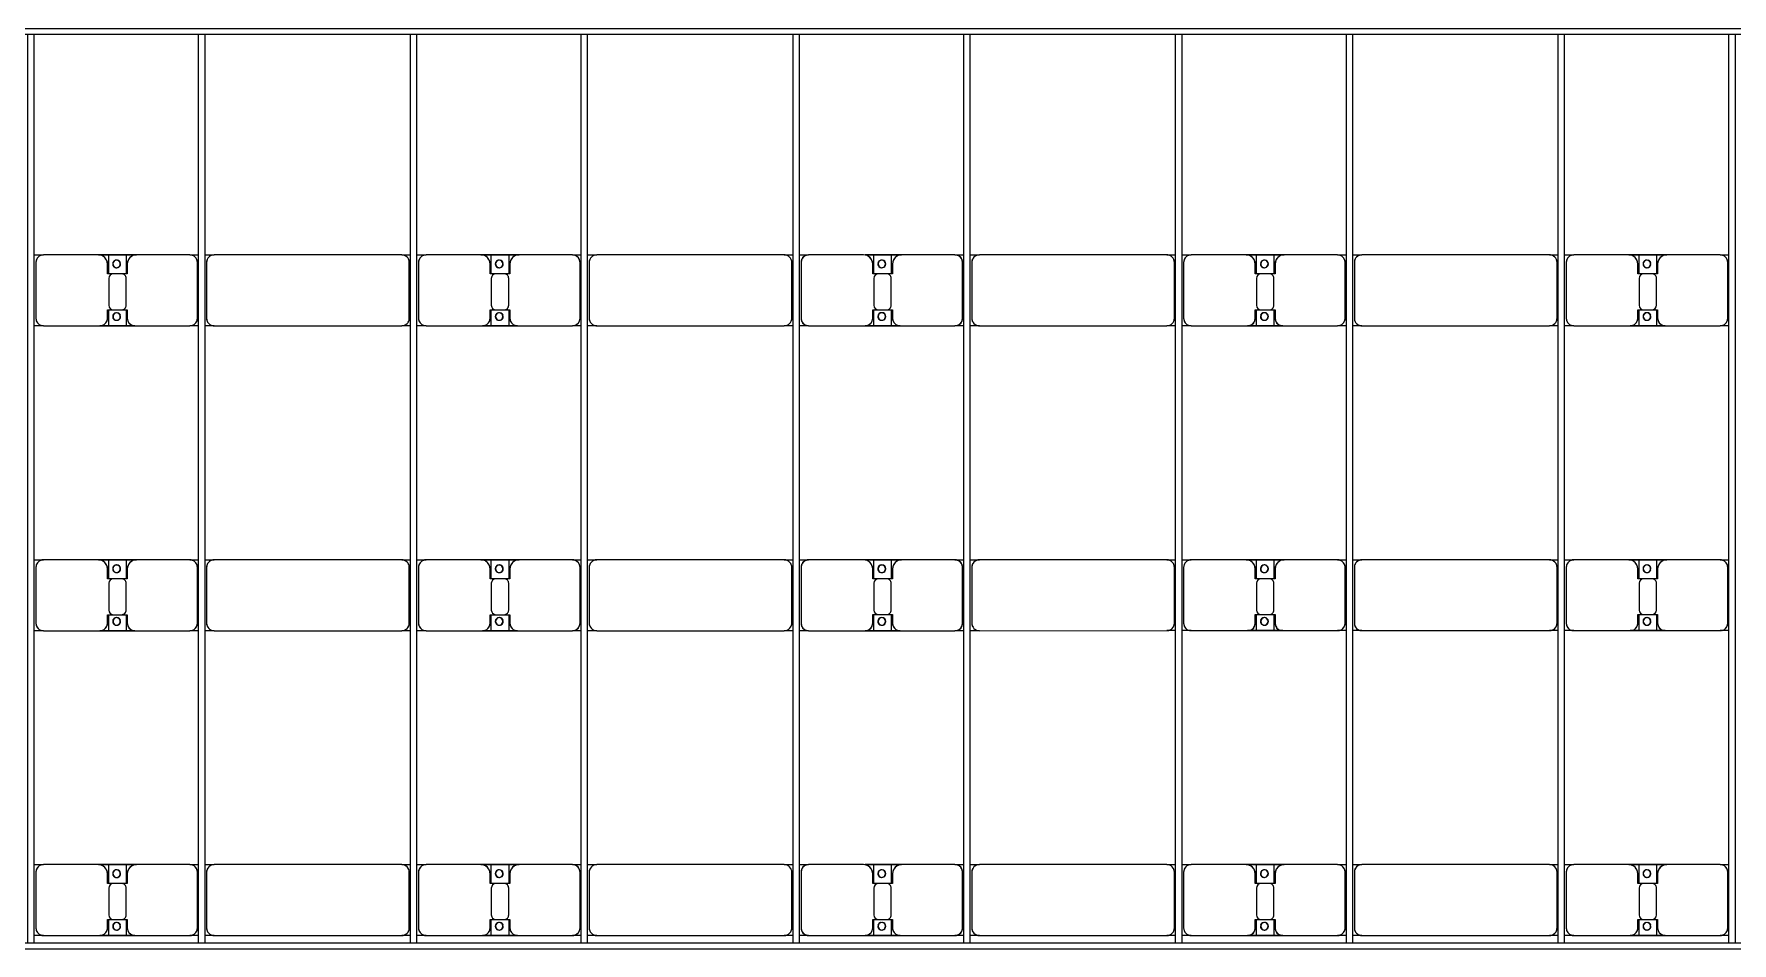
# Model space of a CAD drawing. Header units: millimetres. Extents: x -248177 to 167033, y 156986 to 268923.
# Drawn here: x -195064 to -183923, y 240459 to 246423 of the extents above; entities that cross this region are included whole.
import ezdxf

# ---------------------------------------------------------------- set-up
doc = ezdxf.new("R2010")
doc.units = ezdxf.units.MM
for name, color, linetype, lineweight in [('A-DETL-MBND', 5, 'Continuous', 9), ('A-GENM', 13, 'Continuous', 9), ('S-BEAM', 12, 'Continuous', 9)]:
    doc.layers.add(name, color=color, linetype=linetype, lineweight=lineweight)

# ---------------------------------------------------------------- blocks, each defined once
blk = doc.blocks.new('Dai phao do pin - DẢI PHAO ĐỠ PIN-V8-BỐ TRÍ KHUNG KẾT CẤU BÈ PIN 02')
at = {"layer": 'A-DETL-MBND', "color": 8}
for p, q in [((30828, 242), (30890, 242)), ((30828, 242), (30890, 242)), ((31250, 242), (30890, 242)), ((31250, 242), (31432, 242)), ((31432, 242), (31250, 242)), ((31318, 242), (31500, 242)), ((31318, 116), (31318, 242)), ((31500, 242), (31318, 242)), ((31432, 242), (31432, 116)), ((31850, 242), (31500, 242)), ((31850, 242), (31908, 242)), ((31850, 242), (31908, 242)), ((31948, 242), (32010, 242)), ((31948, 242), (32010, 242)), ((33240, 242), (32010, 242)), ((33240, 242), (33298, 242)), ((33240, 242), (33298, 242)), ((33338, 242), (33400, 242)), ((33338, 242), (33400, 242)), ((33760, 242), (33400, 242)), ((33760, 242), (33942, 242)), ((33942, 242), (33760, 242)), ((33828, 242), (34010, 242)), ((33828, 116), (33828, 242)), ((34010, 242), (33828, 242)), ((33942, 242), (33942, 116)), ((34360, 242), (34010, 242)), ((34360, 242), (34418, 242)), ((34360, 242), (34418, 242)), ((34458, 242), (34520, 242)), ((34458, 242), (34520, 242)), ((35750, 242), (34520, 242)), ((35750, 242), (35808, 242)), ((35750, 242), (35808, 242)), ((35848, 242), (35910, 242)), ((35848, 242), (35910, 242)), ((36270, 242), (35910, 242)), ((36280, 242), (36452, 242)), ((36452, 242), (36280, 242)), ((36338, 242), (36520, 242)), ((36338, 116), (36338, 242)), ((36520, 242), (36338, 242)), ((36452, 242), (36452, 116)), ((36870, 242), (36520, 242)), ((36870, 242), (36928, 242)), ((36870, 242), (36928, 242)), ((36968, 242), (37030, 242)), ((36968, 242), (37030, 242)), ((38260, 242), (37030, 242)), ((38260, 242), (38318, 242)), ((38260, 242), (38318, 242)), ((38358, 242), (38420, 242)), ((38358, 242), (38420, 242)), ((38780, 242), (38420, 242)), ((38780, 242), (38962, 242)), ((38962, 242), (38780, 242)), ((38848, 242), (39030, 242)), ((38848, 116), (38848, 242)), ((39030, 242), (38848, 242)), ((38962, 242), (38962, 116)), ((39380, 242), (39030, 242)), ((39380, 242), (39438, 242)), ((39380, 242), (39438, 242)), ((39478, 242), (39540, 242)), ((39478, 242), (39540, 242)), ((40770, 242), (39540, 242)), ((40770, 242), (40828, 242)), ((40770, 242), (40828, 242)), ((40868, 242), (40930, 242)), ((40868, 242), (40930, 242)), ((41290, 242), (40930, 242)), ((41290, 242), (41472, 242)), ((41472, 242), (41290, 242)), ((41358, 242), (41540, 242)), ((41358, 116), (41358, 242)), ((41540, 242), (41358, 242)), ((41472, 242), (41472, 116)), ((41890, 242), (41540, 242)), ((41890, 242), (41948, 242)), ((41890, 242), (41948, 242)), ((30840, 192), (30840, -173)), ((31310, 118), (31310, 182)), ((31402, 118), (31310, 118)), ((31440, 118), (31348, 118)), ((31440, 182), (31440, 118)), ((31900, -173), (31900, 192)), ((31960, 192), (31960, -173)), ((33290, -173), (33290, 192)), ((33350, 192), (33350, -173)), ((33820, 118), (33820, 182)), ((33912, 118), (33820, 118)), ((33950, 118), (33858, 118)), ((33950, 182), (33950, 118)), ((34410, -173), (34410, 192)), ((34470, 192), (34470, -173)), ((35800, -173), (35800, 192)), ((35860, 192), (35860, -173)), ((36330, 118), (36330, 182)), ((36422, 118), (36330, 118)), ((36460, 118), (36368, 118)), ((36460, 182), (36460, 118)), ((36920, -173), (36920, 192)), ((36980, 192), (36980, -173)), ((38310, -173), (38310, 192)), ((38370, 192), (38370, -173)), ((38840, 118), (38840, 182)), ((38932, 118), (38840, 118)), ((38970, 118), (38878, 118)), ((38970, 182), (38970, 118)), ((39430, -173), (39430, 192)), ((39490, 192), (39490, -173)), ((40820, -173), (40820, 192)), ((40880, 192), (40880, -173)), ((41350, 118), (41350, 182)), ((41442, 118), (41350, 118)), ((41480, 118), (41388, 118)), ((41480, 182), (41480, 118)), ((41940, -173), (41940, 192)), ((31318, 88), (31318, -88)), ((31432, -88), (31432, 88)), ((33828, 88), (33828, -88)), ((33942, -88), (33942, 88)), ((36338, 88), (36338, -88)), ((36452, -88), (36452, 88)), ((38848, 88), (38848, -88)), ((38962, -88), (38962, 88)), ((41358, 88), (41358, -88)), ((41472, -88), (41472, 88)), ((31310, -173), (31310, -118)), ((31310, -118), (31402, -118)), ((31318, -223), (31318, -116)), ((31348, -118), (31440, -118)), ((31432, -116), (31432, -223)), ((31440, -118), (31440, -173)), ((33820, -173), (33820, -118)), ((33820, -118), (33912, -118)), ((33828, -223), (33828, -116)), ((33858, -118), (33950, -118)), ((33942, -116), (33942, -223)), ((33950, -118), (33950, -173)), ((36330, -173), (36330, -118)), ((36330, -118), (36422, -118)), ((36338, -223), (36338, -116)), ((36368, -118), (36460, -118)), ((36452, -116), (36452, -223)), ((36460, -118), (36460, -173)), ((38840, -173), (38840, -118)), ((38840, -118), (38932, -118)), ((38848, -223), (38848, -116)), ((38878, -118), (38970, -118)), ((38962, -116), (38962, -223)), ((38970, -118), (38970, -173)), ((41350, -173), (41350, -118)), ((41350, -118), (41442, -118)), ((41358, -223), (41358, -116)), ((41388, -118), (41480, -118)), ((41472, -116), (41472, -223)), ((41480, -118), (41480, -173)), ((30890, -223), (30828, -223)), ((30890, -223), (30828, -223)), ((30890, -223), (31260, -223)), ((31432, -223), (31260, -223)), ((31260, -223), (31432, -223)), ((31490, -223), (31318, -223)), ((31318, -223), (31490, -223)), ((31490, -223), (31850, -223)), ((31908, -223), (31850, -223)), ((31908, -223), (31850, -223)), ((32010, -223), (31948, -223)), ((32010, -223), (31948, -223)), ((32010, -223), (33240, -223)), ((33298, -223), (33240, -223)), ((33298, -223), (33240, -223)), ((33400, -223), (33338, -223)), ((33400, -223), (33338, -223)), ((33400, -223), (33770, -223)), ((33942, -223), (33770, -223)), ((33770, -223), (33942, -223)), ((34000, -223), (33828, -223)), ((33828, -223), (34000, -223)), ((34000, -223), (34360, -223)), ((34418, -223), (34360, -223)), ((34418, -223), (34360, -223)), ((34520, -223), (34458, -223)), ((34520, -223), (34458, -223)), ((34520, -223), (35750, -223)), ((35808, -223), (35750, -223)), ((35808, -223), (35750, -223)), ((35910, -223), (35848, -223)), ((35910, -223), (35848, -223)), ((35910, -223), (36280, -223)), ((36452, -223), (36280, -223)), ((36280, -223), (36452, -223)), ((36510, -223), (36338, -223)), ((36338, -223), (36510, -223)), ((36510, -223), (36870, -223)), ((36928, -223), (36870, -223)), ((36928, -223), (36870, -223)), ((37030, -223), (36968, -223)), ((37030, -223), (36968, -223)), ((37030, -223), (38260, -223)), ((38318, -223), (38260, -223)), ((38318, -223), (38260, -223)), ((38420, -223), (38358, -223)), ((38420, -223), (38358, -223)), ((38420, -223), (38790, -223)), ((38962, -223), (38790, -223)), ((38790, -223), (38962, -223)), ((39020, -223), (38848, -223)), ((38848, -223), (39020, -223)), ((39020, -223), (39380, -223)), ((39438, -223), (39380, -223)), ((39438, -223), (39380, -223)), ((39540, -223), (39478, -223)), ((39540, -223), (39478, -223)), ((39540, -223), (40770, -223)), ((40828, -223), (40770, -223)), ((40828, -223), (40770, -223)), ((40930, -223), (40868, -223)), ((40930, -223), (40868, -223)), ((40930, -223), (41300, -223)), ((41472, -223), (41300, -223)), ((41300, -223), (41472, -223)), ((41530, -223), (41358, -223)), ((41358, -223), (41530, -223)), ((41530, -223), (41890, -223)), ((41948, -223), (41890, -223)), ((41948, -223), (41890, -223))]:
    blk.add_line(p, q, dxfattribs=at)
for centre, radius, start, end in [((30890, 192), 50, 90, 180), ((30890, 192), 50, 105, 180), ((31250, 182), 60, 0, 90), ((31250, 182), 60, 0, 60), ((31500, 182), 60, 90, 180), ((31500, 182), 60, 120, 180), ((31850, 192), 50, 360, 90), ((31850, 192), 50, 360, 75), ((32010, 192), 50, 90, 180), ((32010, 192), 50, 105, 135), ((33240, 192), 50, 0, 90), ((33240, 192), 50, 60, 90), ((33400, 192), 50, 90, 180), ((33400, 192), 50, 105, 180), ((33760, 182), 60, 360, 90), ((33760, 182), 60, 360, 60), ((34010, 182), 60, 90, 180), ((34010, 182), 60, 120, 180), ((34360, 192), 50, 360, 90), ((34360, 192), 50, 360, 75), ((34520, 192), 50, 90, 180), ((34520, 192), 50, 105, 135), ((35750, 192), 50, 360, 90), ((35750, 192), 50, 60, 90), ((35910, 192), 50, 90, 180), ((35910, 192), 50, 105, 180), ((36270, 182), 60, 360, 90), ((36270, 182), 60, 360, 60), ((36520, 182), 60, 90, 180), ((36520, 182), 60, 120, 180), ((36870, 192), 50, 360, 90), ((36870, 192), 50, 360, 75), ((37030, 192), 50, 90, 180), ((37030, 192), 50, 105, 135), ((38260, 192), 50, 0, 90), ((38260, 192), 50, 60, 90), ((38420, 192), 50, 90, 180), ((38420, 192), 50, 105, 180), ((38780, 182), 60, 360, 90), ((38780, 182), 60, 360, 60), ((39030, 182), 60, 90, 180), ((39030, 182), 60, 120, 180), ((39380, 192), 50, 360, 90), ((39380, 192), 50, 360, 75), ((39540, 192), 50, 90, 180), ((39540, 192), 50, 105, 135), ((40770, 192), 50, 360, 90), ((40770, 192), 50, 60, 90), ((40930, 192), 50, 90, 180), ((40930, 192), 50, 105, 180), ((41290, 182), 60, 0, 90), ((41290, 182), 60, 0, 60), ((41540, 182), 60, 90, 180), ((41540, 182), 60, 120, 180), ((41890, 192), 50, 360, 90), ((41890, 192), 50, 360, 75), ((31348, 88), 30, 90, 180), ((31369, 183), 25, 360, 180), ((31369, 183), 25, 360, 165), ((31369, 183), 25, 180, 360), ((31371, 183), 25, 360, 180), ((31371, 183), 25, 90, 180), ((31371, 183), 25, 180, 0), ((31371, 183), 25, 180, 300), ((31369, 183), 25, 210, 255), ((31369, 183), 25, 258.5556, 360), ((31371, 183), 25, 15, 75), ((31371, 183), 25, 330, 345), ((31402, 88), 30, 0, 90), ((32010, 192), 50, 150, 180), ((33240, 192), 50, 15, 30), ((33858, 88), 30, 90, 180), ((33879, 183), 25, 360, 180), ((33879, 183), 25, 360, 165), ((33879, 183), 25, 180, 0), ((33881, 183), 25, 0, 180), ((33881, 183), 25, 90, 180), ((33881, 183), 25, 180, 0), ((33881, 183), 25, 180, 300), ((33879, 183), 25, 210, 0), ((33881, 183), 25, 15, 75), ((33881, 183), 25, 330, 345), ((33912, 88), 30, 0, 90), ((34520, 192), 50, 150, 180), ((35750, 192), 50, 15, 30), ((36368, 88), 30, 90, 180), ((36389, 183), 25, 0, 180), ((36389, 183), 25, 0, 165), ((36389, 183), 25, 180, 0), ((36391, 183), 25, 0, 180), ((36391, 183), 25, 90, 180), ((36391, 183), 25, 180, 0), ((36391, 183), 25, 180, 300), ((36389, 183), 25, 210, 0), ((36391, 183), 25, 15, 75), ((36391, 183), 25, 330, 345), ((36422, 88), 30, 0, 90), ((37030, 192), 50, 150, 180), ((38260, 192), 50, 15, 30), ((38878, 88), 30, 90, 180), ((38899, 183), 25, 0, 180), ((38899, 183), 25, 0, 165), ((38899, 183), 25, 180, 0), ((38901, 183), 25, 360, 180), ((38901, 183), 25, 90, 180), ((38901, 183), 25, 180, 0), ((38901, 183), 25, 180, 300), ((38899, 183), 25, 210, 0), ((38901, 183), 25, 15, 75), ((38901, 183), 25, 330, 345), ((38932, 88), 30, 0, 90), ((39540, 192), 50, 150, 180), ((40770, 192), 50, 15, 30), ((41388, 88), 30, 90, 180), ((41409, 183), 25, 0, 180), ((41409, 183), 25, 0, 165), ((41409, 183), 25, 180, 0), ((41411, 183), 25, 0, 180), ((41411, 183), 25, 90, 180), ((41411, 183), 25, 180, 360), ((41411, 183), 25, 180, 300), ((41409, 183), 25, 210, 0), ((41411, 183), 25, 15, 75), ((41411, 183), 25, 330, 345), ((41442, 88), 30, 360, 90), ((31348, -88), 30, 180, 270), ((31402, -88), 30, 270, 0), ((33858, -88), 30, 180, 270), ((33912, -88), 30, 270, 0), ((36368, -88), 30, 180, 270), ((36422, -88), 30, 270, 0), ((38878, -88), 30, 180, 270), ((38932, -88), 30, 270, 0), ((41388, -88), 30, 180, 270), ((41442, -88), 30, 270, 360), ((30890, -173), 50, 180, 270), ((30890, -173), 50, 180, 255), ((31260, -173), 50, 270, 360), ((31260, -173), 50, 285, 360), ((31369, -162), 25, 360, 180), ((31369, -162), 25, 105, 165), ((31369, -162), 25, 180, 360), ((31369, -162), 25, 195, 360), ((31371, -162), 25, 0, 180), ((31371, -162), 25, 105, 180), ((31371, -162), 25, 180, 0), ((31371, -162), 25, 180, 270), ((31369, -162), 25, 360, 75), ((31371, -162), 25, 15, 75), ((31371, -162), 25, 285, 345), ((31490, -173), 50, 180, 270), ((31490, -173), 50, 180, 255), ((31850, -173), 50, 270, 360), ((31850, -173), 50, 285, 360), ((32010, -173), 50, 180, 270), ((32010, -173), 50, 180, 210), ((32010, -173), 50, 240, 270), ((33240, -173), 50, 270, 360), ((33240, -173), 50, 285, 300), ((33240, -173), 50, 330, 0), ((33400, -173), 50, 180, 270), ((33400, -173), 50, 180, 255), ((33770, -173), 50, 270, 360), ((33770, -173), 50, 285, 360), ((33879, -162), 25, 360, 180), ((33879, -162), 25, 105, 165), ((33879, -162), 25, 180, 0), ((33879, -162), 25, 195, 360), ((33881, -162), 25, 0, 180), ((33881, -162), 25, 105, 180), ((33881, -162), 25, 180, 0), ((33881, -162), 25, 180, 270), ((33879, -162), 25, 360, 75), ((33881, -162), 25, 15, 75), ((33881, -162), 25, 285, 345), ((34000, -173), 50, 180, 270), ((34000, -173), 50, 180, 255), ((34360, -173), 50, 270, 0), ((34360, -173), 50, 285, 360), ((34520, -173), 50, 180, 270), ((34520, -173), 50, 180, 210), ((34520, -173), 50, 240, 270), ((35750, -173), 50, 270, 360), ((35750, -173), 50, 285, 300), ((35750, -173), 50, 330, 360), ((35910, -173), 50, 180, 270), ((35910, -173), 50, 180, 255), ((36280, -173), 50, 270, 360), ((36280, -173), 50, 285, 360), ((36389, -162), 25, 360, 180), ((36389, -162), 25, 105, 165), ((36389, -162), 25, 180, 0), ((36389, -162), 25, 195, 0), ((36391, -162), 25, 0, 180), ((36391, -162), 25, 105, 180), ((36391, -162), 25, 180, 0), ((36391, -162), 25, 180, 270), ((36389, -162), 25, 360, 75), ((36391, -162), 25, 15, 75), ((36391, -162), 25, 285, 345), ((36510, -173), 50, 180, 270), ((36510, -173), 50, 180, 255), ((36870, -173), 50, 270, 0), ((36870, -173), 50, 285, 0), ((37030, -173), 50, 180, 270), ((37030, -173), 50, 180, 210), ((37030, -173), 50, 240, 270), ((38260, -173), 50, 270, 0), ((38260, -173), 50, 285, 300), ((38260, -173), 50, 330, 0), ((38420, -173), 50, 180, 270), ((38420, -173), 50, 180, 255), ((38790, -173), 50, 270, 0), ((38790, -173), 50, 285, 0), ((38899, -162), 25, 360, 180), ((38899, -162), 25, 105, 165), ((38899, -162), 25, 180, 0), ((38899, -162), 25, 195, 0), ((38901, -162), 25, 360, 180), ((38901, -162), 25, 105, 180), ((38901, -162), 25, 180, 360), ((38901, -162), 25, 180, 270), ((38899, -162), 25, 360, 75), ((38901, -162), 25, 15, 75), ((38901, -162), 25, 285, 345), ((39020, -173), 50, 180, 270), ((39020, -173), 50, 180, 255), ((39380, -173), 50, 270, 0), ((39380, -173), 50, 285, 0), ((39540, -173), 50, 180, 270), ((39540, -173), 50, 180, 210), ((39540, -173), 50, 240, 270), ((40770, -173), 50, 270, 0), ((40770, -173), 50, 285, 300), ((40770, -173), 50, 330, 0), ((40930, -173), 50, 180, 270), ((40930, -173), 50, 180, 255), ((41300, -173), 50, 270, 0), ((41300, -173), 50, 285, 0), ((41409, -162), 25, 0, 180), ((41409, -162), 25, 105, 165), ((41409, -162), 25, 180, 360), ((41409, -162), 25, 195, 0), ((41411, -162), 25, 0, 180), ((41411, -162), 25, 105, 180), ((41411, -162), 25, 180, 0), ((41411, -162), 25, 180, 270), ((41409, -162), 25, 0, 75), ((41411, -162), 25, 15, 75), ((41411, -162), 25, 285, 345), ((41530, -173), 50, 180, 270), ((41530, -173), 50, 180, 255), ((41890, -173), 50, 270, 0), ((41890, -173), 50, 285, 0)]:
    blk.add_arc(centre, radius, start, end, dxfattribs=at)
blk = doc.blocks.new('Dai phao do pin - DẢI PHAO ĐỠ PIN-V9-BỐ TRÍ KHUNG KẾT CẤU BÈ PIN 02')
at = {"layer": 'A-DETL-MBND', "color": 8}
for p, q in [((30828, 242), (30890, 242)), ((30828, 242), (30890, 242)), ((31250, 242), (30890, 242)), ((31250, 242), (31432, 242)), ((31432, 242), (31250, 242)), ((31318, 242), (31500, 242)), ((31318, 116), (31318, 242)), ((31500, 242), (31318, 242)), ((31432, 242), (31432, 116)), ((31850, 242), (31500, 242)), ((31850, 242), (31908, 242)), ((31850, 242), (31908, 242)), ((31948, 242), (32010, 242)), ((31948, 242), (32010, 242)), ((33240, 242), (32010, 242)), ((33240, 242), (33298, 242)), ((33240, 242), (33298, 242)), ((33338, 242), (33400, 242)), ((33338, 242), (33400, 242)), ((33760, 242), (33400, 242)), ((33760, 242), (33942, 242)), ((33942, 242), (33760, 242)), ((33828, 242), (34010, 242)), ((33828, 116), (33828, 242)), ((34010, 242), (33828, 242)), ((33942, 242), (33942, 116)), ((34360, 242), (34010, 242)), ((34360, 242), (34418, 242)), ((34360, 242), (34418, 242)), ((34458, 242), (34520, 242)), ((34458, 242), (34520, 242)), ((35750, 242), (34520, 242)), ((35750, 242), (35808, 242)), ((35750, 242), (35808, 242)), ((35848, 242), (35910, 242)), ((35848, 242), (35910, 242)), ((36270, 242), (35910, 242)), ((36280, 242), (36452, 242)), ((36452, 242), (36280, 242)), ((36338, 242), (36520, 242)), ((36338, 116), (36338, 242)), ((36520, 242), (36338, 242)), ((36452, 242), (36452, 116)), ((36870, 242), (36520, 242)), ((36870, 242), (36928, 242)), ((36870, 242), (36928, 242)), ((36968, 242), (37030, 242)), ((36968, 242), (37030, 242)), ((38260, 242), (37030, 242)), ((38260, 242), (38318, 242)), ((38260, 242), (38318, 242)), ((38358, 242), (38420, 242)), ((38358, 242), (38420, 242)), ((38780, 242), (38420, 242)), ((38780, 242), (38962, 242)), ((38962, 242), (38780, 242)), ((38848, 242), (39030, 242)), ((38848, 116), (38848, 242)), ((39030, 242), (38848, 242)), ((38962, 242), (38962, 116)), ((39380, 242), (39030, 242)), ((39380, 242), (39438, 242)), ((39380, 242), (39438, 242)), ((39478, 242), (39540, 242)), ((39478, 242), (39540, 242)), ((40770, 242), (39540, 242)), ((40770, 242), (40828, 242)), ((40770, 242), (40828, 242)), ((40868, 242), (40930, 242)), ((40868, 242), (40930, 242)), ((41290, 242), (40930, 242)), ((41290, 242), (41472, 242)), ((41472, 242), (41290, 242)), ((41358, 242), (41540, 242)), ((41358, 116), (41358, 242)), ((41540, 242), (41358, 242)), ((41472, 242), (41472, 116)), ((41890, 242), (41540, 242)), ((41890, 242), (41948, 242)), ((41890, 242), (41948, 242)), ((30840, 192), (30840, -173)), ((31310, 118), (31310, 182)), ((31402, 118), (31310, 118)), ((31440, 118), (31348, 118)), ((31440, 182), (31440, 118)), ((31900, -173), (31900, 192)), ((31960, 192), (31960, -173)), ((33290, -173), (33290, 192)), ((33350, 192), (33350, -173)), ((33820, 118), (33820, 182)), ((33912, 118), (33820, 118)), ((33950, 118), (33858, 118)), ((33950, 182), (33950, 118)), ((34410, -173), (34410, 192)), ((34470, 192), (34470, -173)), ((35800, -173), (35800, 192)), ((35860, 192), (35860, -173)), ((36330, 118), (36330, 182)), ((36422, 118), (36330, 118)), ((36460, 118), (36368, 118)), ((36460, 182), (36460, 118)), ((36920, -173), (36920, 192)), ((36980, 192), (36980, -173)), ((38310, -173), (38310, 192)), ((38370, 192), (38370, -173)), ((38840, 118), (38840, 182)), ((38932, 118), (38840, 118)), ((38970, 118), (38878, 118)), ((38970, 182), (38970, 118)), ((39430, -173), (39430, 192)), ((39490, 192), (39490, -173)), ((40820, -173), (40820, 192)), ((40880, 192), (40880, -173)), ((41350, 118), (41350, 182)), ((41442, 118), (41350, 118)), ((41480, 118), (41388, 118)), ((41480, 182), (41480, 118)), ((41940, -173), (41940, 192)), ((31318, 88), (31318, -88)), ((31432, -88), (31432, 88)), ((33828, 88), (33828, -88)), ((33942, -88), (33942, 88)), ((36338, 88), (36338, -88)), ((36452, -88), (36452, 88)), ((38848, 88), (38848, -88)), ((38962, -88), (38962, 88)), ((41358, 88), (41358, -88)), ((41472, -88), (41472, 88)), ((31310, -173), (31310, -118)), ((31310, -118), (31402, -118)), ((31318, -223), (31318, -116)), ((31348, -118), (31440, -118)), ((31432, -116), (31432, -223)), ((31440, -118), (31440, -173)), ((33820, -173), (33820, -118)), ((33820, -118), (33912, -118)), ((33828, -223), (33828, -116)), ((33858, -118), (33950, -118)), ((33942, -116), (33942, -223)), ((33950, -118), (33950, -173)), ((36330, -173), (36330, -118)), ((36330, -118), (36422, -118)), ((36338, -223), (36338, -116)), ((36368, -118), (36460, -118)), ((36452, -116), (36452, -223)), ((36460, -118), (36460, -173)), ((38840, -173), (38840, -118)), ((38840, -118), (38932, -118)), ((38848, -223), (38848, -116)), ((38878, -118), (38970, -118)), ((38962, -116), (38962, -223)), ((38970, -118), (38970, -173)), ((41350, -173), (41350, -118)), ((41350, -118), (41442, -118)), ((41358, -223), (41358, -116)), ((41388, -118), (41480, -118)), ((41472, -116), (41472, -223)), ((41480, -118), (41480, -173)), ((30890, -223), (30828, -223)), ((30890, -223), (30828, -223)), ((30890, -223), (31260, -223)), ((31432, -223), (31260, -223)), ((31260, -223), (31432, -223)), ((31490, -223), (31318, -223)), ((31318, -223), (31490, -223)), ((31490, -223), (31850, -223)), ((31908, -223), (31850, -223)), ((31908, -223), (31850, -223)), ((32010, -223), (31948, -223)), ((32010, -223), (31948, -223)), ((32010, -223), (33240, -223)), ((33298, -223), (33240, -223)), ((33298, -223), (33240, -223)), ((33400, -223), (33338, -223)), ((33400, -223), (33338, -223)), ((33400, -223), (33770, -223)), ((33942, -223), (33770, -223)), ((33770, -223), (33942, -223)), ((34000, -223), (33828, -223)), ((33828, -223), (34000, -223)), ((34000, -223), (34360, -223)), ((34418, -223), (34360, -223)), ((34418, -223), (34360, -223)), ((34520, -223), (34458, -223)), ((34520, -223), (34458, -223)), ((34520, -223), (35750, -223)), ((35808, -223), (35750, -223)), ((35808, -223), (35750, -223)), ((35910, -223), (35848, -223)), ((35910, -223), (35848, -223)), ((35910, -223), (36280, -223)), ((36452, -223), (36280, -223)), ((36280, -223), (36452, -223)), ((36510, -223), (36338, -223)), ((36338, -223), (36510, -223)), ((36510, -223), (36870, -223)), ((36928, -223), (36870, -223)), ((36928, -223), (36870, -223)), ((37030, -223), (36968, -223)), ((37030, -223), (36968, -223)), ((37030, -223), (38260, -223)), ((38318, -223), (38260, -223)), ((38318, -223), (38260, -223)), ((38420, -223), (38358, -223)), ((38420, -223), (38358, -223)), ((38420, -223), (38790, -223)), ((38962, -223), (38790, -223)), ((38790, -223), (38962, -223)), ((39020, -223), (38848, -223)), ((38848, -223), (39020, -223)), ((39020, -223), (39380, -223)), ((39438, -223), (39380, -223)), ((39438, -223), (39380, -223)), ((39540, -223), (39478, -223)), ((39540, -223), (39478, -223)), ((39540, -223), (40770, -223)), ((40828, -223), (40770, -223)), ((40828, -223), (40770, -223)), ((40930, -223), (40868, -223)), ((40930, -223), (40868, -223)), ((40930, -223), (41300, -223)), ((41472, -223), (41300, -223)), ((41300, -223), (41472, -223)), ((41530, -223), (41358, -223)), ((41358, -223), (41530, -223)), ((41530, -223), (41890, -223)), ((41948, -223), (41890, -223)), ((41948, -223), (41890, -223))]:
    blk.add_line(p, q, dxfattribs=at)
for centre, radius, start, end in [((30890, 192), 50, 90, 180), ((30890, 192), 50, 105, 180), ((31250, 182), 60, 0, 90), ((31250, 182), 60, 0, 60), ((31500, 182), 60, 90, 180), ((31500, 182), 60, 120, 180), ((31850, 192), 50, 360, 90), ((31850, 192), 50, 360, 75), ((32010, 192), 50, 90, 180), ((32010, 192), 50, 105, 135), ((33240, 192), 50, 0, 90), ((33240, 192), 50, 60, 90), ((33400, 192), 50, 90, 180), ((33400, 192), 50, 105, 180), ((33760, 182), 60, 360, 90), ((33760, 182), 60, 360, 60), ((34010, 182), 60, 90, 180), ((34010, 182), 60, 120, 180), ((34360, 192), 50, 360, 90), ((34360, 192), 50, 360, 75), ((34520, 192), 50, 90, 180), ((34520, 192), 50, 105, 135), ((35750, 192), 50, 360, 90), ((35750, 192), 50, 60, 90), ((35910, 192), 50, 90, 180), ((35910, 192), 50, 105, 180), ((36270, 182), 60, 360, 90), ((36270, 182), 60, 360, 60), ((36520, 182), 60, 90, 180), ((36520, 182), 60, 120, 180), ((36870, 192), 50, 360, 90), ((36870, 192), 50, 360, 75), ((37030, 192), 50, 90, 180), ((37030, 192), 50, 105, 135), ((38260, 192), 50, 0, 90), ((38260, 192), 50, 60, 90), ((38420, 192), 50, 90, 180), ((38420, 192), 50, 105, 180), ((38780, 182), 60, 360, 90), ((38780, 182), 60, 360, 60), ((39030, 182), 60, 90, 180), ((39030, 182), 60, 120, 180), ((39380, 192), 50, 360, 90), ((39380, 192), 50, 360, 75), ((39540, 192), 50, 90, 180), ((39540, 192), 50, 105, 135), ((40770, 192), 50, 360, 90), ((40770, 192), 50, 60, 90), ((40930, 192), 50, 90, 180), ((40930, 192), 50, 105, 180), ((41290, 182), 60, 0, 90), ((41290, 182), 60, 0, 60), ((41540, 182), 60, 90, 180), ((41540, 182), 60, 120, 180), ((41890, 192), 50, 360, 90), ((41890, 192), 50, 360, 75), ((31348, 88), 30, 90, 180), ((31369, 183), 25, 360, 180), ((31369, 183), 25, 360, 165), ((31369, 183), 25, 180, 360), ((31371, 183), 25, 360, 180), ((31371, 183), 25, 90, 180), ((31371, 183), 25, 180, 0), ((31371, 183), 25, 180, 300), ((31369, 183), 25, 210, 255), ((31369, 183), 25, 258.4942, 360), ((31371, 183), 25, 15, 75), ((31371, 183), 25, 330, 345), ((31402, 88), 30, 0, 90), ((32010, 192), 50, 150, 180), ((33240, 192), 50, 15, 30), ((33858, 88), 30, 90, 180), ((33879, 183), 25, 360, 180), ((33879, 183), 25, 360, 165), ((33879, 183), 25, 180, 0), ((33881, 183), 25, 0, 180), ((33881, 183), 25, 90, 180), ((33881, 183), 25, 180, 0), ((33881, 183), 25, 180, 300), ((33879, 183), 25, 210, 0), ((33881, 183), 25, 15, 75), ((33881, 183), 25, 330, 345), ((33912, 88), 30, 0, 90), ((34520, 192), 50, 150, 180), ((35750, 192), 50, 15, 30), ((36368, 88), 30, 90, 180), ((36389, 183), 25, 0, 180), ((36389, 183), 25, 0, 165), ((36389, 183), 25, 180, 0), ((36391, 183), 25, 0, 180), ((36391, 183), 25, 90, 180), ((36391, 183), 25, 180, 0), ((36391, 183), 25, 180, 300), ((36389, 183), 25, 210, 0), ((36391, 183), 25, 15, 75), ((36391, 183), 25, 330, 345), ((36422, 88), 30, 0, 90), ((37030, 192), 50, 150, 180), ((38260, 192), 50, 15, 30), ((38878, 88), 30, 90, 180), ((38899, 183), 25, 0, 180), ((38899, 183), 25, 0, 165), ((38899, 183), 25, 180, 0), ((38901, 183), 25, 360, 180), ((38901, 183), 25, 90, 180), ((38901, 183), 25, 180, 0), ((38901, 183), 25, 180, 300), ((38899, 183), 25, 210, 0), ((38901, 183), 25, 15, 75), ((38901, 183), 25, 330, 345), ((38932, 88), 30, 0, 90), ((39540, 192), 50, 150, 180), ((40770, 192), 50, 15, 30), ((41388, 88), 30, 90, 180), ((41409, 183), 25, 0, 180), ((41409, 183), 25, 0, 165), ((41409, 183), 25, 180, 0), ((41411, 183), 25, 0, 180), ((41411, 183), 25, 90, 180), ((41411, 183), 25, 180, 360), ((41411, 183), 25, 180, 300), ((41409, 183), 25, 210, 0), ((41411, 183), 25, 15, 75), ((41411, 183), 25, 330, 345), ((41442, 88), 30, 360, 90), ((31348, -88), 30, 180, 270), ((31402, -88), 30, 270, 0), ((33858, -88), 30, 180, 270), ((33912, -88), 30, 270, 0), ((36368, -88), 30, 180, 270), ((36422, -88), 30, 270, 0), ((38878, -88), 30, 180, 270), ((38932, -88), 30, 270, 0), ((41388, -88), 30, 180, 270), ((41442, -88), 30, 270, 360), ((30890, -173), 50, 180, 270), ((30890, -173), 50, 180, 255), ((31260, -173), 50, 270, 360), ((31260, -173), 50, 285, 360), ((31369, -162), 25, 360, 180), ((31369, -162), 25, 105, 165), ((31369, -162), 25, 180, 360), ((31369, -162), 25, 195, 360), ((31371, -162), 25, 0, 180), ((31371, -162), 25, 105, 180), ((31371, -162), 25, 180, 0), ((31371, -162), 25, 180, 270), ((31369, -162), 25, 360, 75), ((31371, -162), 25, 15, 75), ((31371, -162), 25, 285, 345), ((31490, -173), 50, 180, 270), ((31490, -173), 50, 180, 255), ((31850, -173), 50, 270, 360), ((31850, -173), 50, 285, 360), ((32010, -173), 50, 180, 270), ((32010, -173), 50, 180, 210), ((32010, -173), 50, 240, 270), ((33240, -173), 50, 270, 360), ((33240, -173), 50, 285, 300), ((33240, -173), 50, 330, 0), ((33400, -173), 50, 180, 270), ((33400, -173), 50, 180, 255), ((33770, -173), 50, 270, 360), ((33770, -173), 50, 285, 360), ((33879, -162), 25, 360, 180), ((33879, -162), 25, 105, 165), ((33879, -162), 25, 180, 0), ((33879, -162), 25, 195, 360), ((33881, -162), 25, 0, 180), ((33881, -162), 25, 105, 180), ((33881, -162), 25, 180, 0), ((33881, -162), 25, 180, 270), ((33879, -162), 25, 360, 75), ((33881, -162), 25, 15, 75), ((33881, -162), 25, 285, 345), ((34000, -173), 50, 180, 270), ((34000, -173), 50, 180, 255), ((34360, -173), 50, 270, 0), ((34360, -173), 50, 285, 360), ((34520, -173), 50, 180, 270), ((34520, -173), 50, 180, 210), ((34520, -173), 50, 240, 270), ((35750, -173), 50, 270, 360), ((35750, -173), 50, 285, 300), ((35750, -173), 50, 330, 360), ((35910, -173), 50, 180, 270), ((35910, -173), 50, 180, 255), ((36280, -173), 50, 270, 360), ((36280, -173), 50, 285, 360), ((36389, -162), 25, 360, 180), ((36389, -162), 25, 105, 165), ((36389, -162), 25, 180, 0), ((36389, -162), 25, 195, 0), ((36391, -162), 25, 0, 180), ((36391, -162), 25, 105, 180), ((36391, -162), 25, 180, 0), ((36391, -162), 25, 180, 270), ((36389, -162), 25, 360, 75), ((36391, -162), 25, 15, 75), ((36391, -162), 25, 285, 345), ((36510, -173), 50, 180, 270), ((36510, -173), 50, 180, 255), ((36870, -173), 50, 270, 0), ((36870, -173), 50, 285, 0), ((37030, -173), 50, 180, 270), ((37030, -173), 50, 180, 210), ((37030, -173), 50, 240, 270), ((38260, -173), 50, 270, 0), ((38260, -173), 50, 285, 300), ((38260, -173), 50, 330, 0), ((38420, -173), 50, 180, 270), ((38420, -173), 50, 180, 255), ((38790, -173), 50, 270, 0), ((38790, -173), 50, 285, 0), ((38899, -162), 25, 360, 180), ((38899, -162), 25, 105, 165), ((38899, -162), 25, 180, 0), ((38899, -162), 25, 195, 0), ((38901, -162), 25, 360, 180), ((38901, -162), 25, 105, 180), ((38901, -162), 25, 180, 360), ((38901, -162), 25, 180, 270), ((38899, -162), 25, 360, 75), ((38901, -162), 25, 15, 75), ((38901, -162), 25, 285, 345), ((39020, -173), 50, 180, 270), ((39020, -173), 50, 180, 255), ((39380, -173), 50, 270, 0), ((39380, -173), 50, 285, 0), ((39540, -173), 50, 180, 270), ((39540, -173), 50, 180, 210), ((39540, -173), 50, 240, 270), ((40770, -173), 50, 270, 0), ((40770, -173), 50, 285, 300), ((40770, -173), 50, 330, 0), ((40930, -173), 50, 180, 270), ((40930, -173), 50, 180, 255), ((41300, -173), 50, 270, 0), ((41300, -173), 50, 285, 0), ((41409, -162), 25, 0, 180), ((41409, -162), 25, 105, 165), ((41409, -162), 25, 180, 360), ((41409, -162), 25, 195, 0), ((41411, -162), 25, 0, 180), ((41411, -162), 25, 105, 180), ((41411, -162), 25, 180, 0), ((41411, -162), 25, 180, 270), ((41409, -162), 25, 0, 75), ((41411, -162), 25, 15, 75), ((41411, -162), 25, 285, 345), ((41530, -173), 50, 180, 270), ((41530, -173), 50, 180, 255), ((41890, -173), 50, 270, 0), ((41890, -173), 50, 285, 0)]:
    blk.add_arc(centre, radius, start, end, dxfattribs=at)
blk = doc.blocks.new('Dai phao do pin - DẢI PHAO ĐỠ PIN-V10-BỐ TRÍ KHUNG KẾT CẤU BÈ PIN 02')
at = {"layer": 'A-DETL-MBND', "color": 8}
for p, q in [((30828, 242), (30890, 242)), ((30828, 242), (30890, 242)), ((31250, 242), (30890, 242)), ((31250, 242), (31432, 242)), ((31432, 242), (31250, 242)), ((31318, 242), (31500, 242)), ((31318, 116), (31318, 242)), ((31500, 242), (31318, 242)), ((31432, 242), (31432, 116)), ((31850, 242), (31500, 242)), ((31850, 242), (31908, 242)), ((31850, 242), (31908, 242)), ((31948, 242), (32010, 242)), ((31948, 242), (32010, 242)), ((33240, 242), (32010, 242)), ((33240, 242), (33298, 242)), ((33240, 242), (33298, 242)), ((33338, 242), (33400, 242)), ((33338, 242), (33400, 242)), ((33760, 242), (33400, 242)), ((33760, 242), (33942, 242)), ((33942, 242), (33760, 242)), ((33828, 242), (34010, 242)), ((33828, 116), (33828, 242)), ((34010, 242), (33828, 242)), ((33942, 242), (33942, 116)), ((34360, 242), (34010, 242)), ((34360, 242), (34418, 242)), ((34360, 242), (34418, 242)), ((34458, 242), (34520, 242)), ((34458, 242), (34520, 242)), ((35750, 242), (34520, 242)), ((35750, 242), (35808, 242)), ((35750, 242), (35808, 242)), ((35848, 242), (35910, 242)), ((35848, 242), (35910, 242)), ((36270, 242), (35910, 242)), ((36280, 242), (36452, 242)), ((36452, 242), (36280, 242)), ((36338, 242), (36520, 242)), ((36338, 116), (36338, 242)), ((36520, 242), (36338, 242)), ((36452, 242), (36452, 116)), ((36870, 242), (36520, 242)), ((36870, 242), (36928, 242)), ((36870, 242), (36928, 242)), ((36968, 242), (37030, 242)), ((36968, 242), (37030, 242)), ((38260, 242), (37030, 242)), ((38260, 242), (38318, 242)), ((38260, 242), (38318, 242)), ((38358, 242), (38420, 242)), ((38358, 242), (38420, 242)), ((38780, 242), (38420, 242)), ((38780, 242), (38962, 242)), ((38962, 242), (38780, 242)), ((38848, 242), (39030, 242)), ((38848, 116), (38848, 242)), ((39030, 242), (38848, 242)), ((38962, 242), (38962, 116)), ((39380, 242), (39030, 242)), ((39380, 242), (39438, 242)), ((39380, 242), (39438, 242)), ((39478, 242), (39540, 242)), ((39478, 242), (39540, 242)), ((40770, 242), (39540, 242)), ((40770, 242), (40828, 242)), ((40770, 242), (40828, 242)), ((40868, 242), (40930, 242)), ((40868, 242), (40930, 242)), ((41290, 242), (40930, 242)), ((41290, 242), (41472, 242)), ((41472, 242), (41290, 242)), ((41358, 242), (41540, 242)), ((41358, 116), (41358, 242)), ((41540, 242), (41358, 242)), ((41472, 242), (41472, 116)), ((41890, 242), (41540, 242)), ((41890, 242), (41948, 242)), ((41890, 242), (41948, 242)), ((30840, 192), (30840, -173)), ((31310, 118), (31310, 182)), ((31402, 118), (31310, 118)), ((31440, 118), (31348, 118)), ((31440, 182), (31440, 118)), ((31900, -173), (31900, 192)), ((31960, 192), (31960, -173)), ((33290, -173), (33290, 192)), ((33350, 192), (33350, -173)), ((33820, 118), (33820, 182)), ((33912, 118), (33820, 118)), ((33950, 118), (33858, 118)), ((33950, 182), (33950, 118)), ((34410, -173), (34410, 192)), ((34470, 192), (34470, -173)), ((35800, -173), (35800, 192)), ((35860, 192), (35860, -173)), ((36330, 118), (36330, 182)), ((36422, 118), (36330, 118)), ((36460, 118), (36368, 118)), ((36460, 182), (36460, 118)), ((36920, -173), (36920, 192)), ((36980, 192), (36980, -173)), ((38310, -173), (38310, 192)), ((38370, 192), (38370, -173)), ((38840, 118), (38840, 182)), ((38932, 118), (38840, 118)), ((38970, 118), (38878, 118)), ((38970, 182), (38970, 118)), ((39430, -173), (39430, 192)), ((39490, 192), (39490, -173)), ((40820, -173), (40820, 192)), ((40880, 192), (40880, -173)), ((41350, 118), (41350, 182)), ((41442, 118), (41350, 118)), ((41480, 118), (41388, 118)), ((41480, 182), (41480, 118)), ((41940, -173), (41940, 192)), ((31318, 88), (31318, -88)), ((31432, -88), (31432, 88)), ((33828, 88), (33828, -88)), ((33942, -88), (33942, 88)), ((36338, 88), (36338, -88)), ((36452, -88), (36452, 88)), ((38848, 88), (38848, -88)), ((38962, -88), (38962, 88)), ((41358, 88), (41358, -88)), ((41472, -88), (41472, 88)), ((31310, -173), (31310, -118)), ((31310, -118), (31402, -118)), ((31318, -223), (31318, -116)), ((31348, -118), (31440, -118)), ((31432, -116), (31432, -223)), ((31440, -118), (31440, -173)), ((33820, -173), (33820, -118)), ((33820, -118), (33912, -118)), ((33828, -223), (33828, -116)), ((33858, -118), (33950, -118)), ((33942, -116), (33942, -223)), ((33950, -118), (33950, -173)), ((36330, -173), (36330, -118)), ((36330, -118), (36422, -118)), ((36338, -223), (36338, -116)), ((36368, -118), (36460, -118)), ((36452, -116), (36452, -223)), ((36460, -118), (36460, -173)), ((38840, -173), (38840, -118)), ((38840, -118), (38932, -118)), ((38848, -223), (38848, -116)), ((38878, -118), (38970, -118)), ((38962, -116), (38962, -223)), ((38970, -118), (38970, -173)), ((41350, -173), (41350, -118)), ((41350, -118), (41442, -118)), ((41358, -223), (41358, -116)), ((41388, -118), (41480, -118)), ((41472, -116), (41472, -223)), ((41480, -118), (41480, -173)), ((30890, -223), (30828, -223)), ((30890, -223), (30828, -223)), ((30890, -223), (31260, -223)), ((31432, -223), (31260, -223)), ((31260, -223), (31432, -223)), ((31490, -223), (31318, -223)), ((31318, -223), (31490, -223)), ((31490, -223), (31850, -223)), ((31908, -223), (31850, -223)), ((31908, -223), (31850, -223)), ((32010, -223), (31948, -223)), ((32010, -223), (31948, -223)), ((32010, -223), (33240, -223)), ((33298, -223), (33240, -223)), ((33298, -223), (33240, -223)), ((33400, -223), (33338, -223)), ((33400, -223), (33338, -223)), ((33400, -223), (33770, -223)), ((33942, -223), (33770, -223)), ((33770, -223), (33942, -223)), ((34000, -223), (33828, -223)), ((33828, -223), (34000, -223)), ((34000, -223), (34360, -223)), ((34418, -223), (34360, -223)), ((34418, -223), (34360, -223)), ((34520, -223), (34458, -223)), ((34520, -223), (34458, -223)), ((34520, -223), (35750, -223)), ((35808, -223), (35750, -223)), ((35808, -223), (35750, -223)), ((35910, -223), (35848, -223)), ((35910, -223), (35848, -223)), ((35910, -223), (36280, -223)), ((36452, -223), (36280, -223)), ((36280, -223), (36452, -223)), ((36510, -223), (36338, -223)), ((36338, -223), (36510, -223)), ((36510, -223), (36870, -223)), ((36928, -223), (36870, -223)), ((36928, -223), (36870, -223)), ((37030, -223), (36968, -223)), ((37030, -223), (36968, -223)), ((37030, -223), (38260, -223)), ((38318, -223), (38260, -223)), ((38318, -223), (38260, -223)), ((38420, -223), (38358, -223)), ((38420, -223), (38358, -223)), ((38420, -223), (38790, -223)), ((38962, -223), (38790, -223)), ((38790, -223), (38962, -223)), ((39020, -223), (38848, -223)), ((38848, -223), (39020, -223)), ((39020, -223), (39380, -223)), ((39438, -223), (39380, -223)), ((39438, -223), (39380, -223)), ((39540, -223), (39478, -223)), ((39540, -223), (39478, -223)), ((39540, -223), (40770, -223)), ((40828, -223), (40770, -223)), ((40828, -223), (40770, -223)), ((40930, -223), (40868, -223)), ((40930, -223), (40868, -223)), ((40930, -223), (41300, -223)), ((41472, -223), (41300, -223)), ((41300, -223), (41472, -223)), ((41530, -223), (41358, -223)), ((41358, -223), (41530, -223)), ((41530, -223), (41890, -223)), ((41948, -223), (41890, -223)), ((41948, -223), (41890, -223))]:
    blk.add_line(p, q, dxfattribs=at)
for centre, radius, start, end in [((30890, 192), 50, 90, 180), ((30890, 192), 50, 105, 180), ((31250, 182), 60, 0, 90), ((31250, 182), 60, 0, 60), ((31500, 182), 60, 90, 180), ((31500, 182), 60, 120, 180), ((31850, 192), 50, 360, 90), ((31850, 192), 50, 360, 75), ((32010, 192), 50, 90, 180), ((32010, 192), 50, 105, 135), ((33240, 192), 50, 0, 90), ((33240, 192), 50, 60, 90), ((33400, 192), 50, 90, 180), ((33400, 192), 50, 105, 180), ((33760, 182), 60, 360, 90), ((33760, 182), 60, 360, 60), ((34010, 182), 60, 90, 180), ((34010, 182), 60, 120, 180), ((34360, 192), 50, 360, 90), ((34360, 192), 50, 360, 75), ((34520, 192), 50, 90, 180), ((34520, 192), 50, 105, 135), ((35750, 192), 50, 360, 90), ((35750, 192), 50, 60, 90), ((35910, 192), 50, 90, 180), ((35910, 192), 50, 105, 180), ((36270, 182), 60, 360, 90), ((36270, 182), 60, 360, 60), ((36520, 182), 60, 90, 180), ((36520, 182), 60, 120, 180), ((36870, 192), 50, 360, 90), ((36870, 192), 50, 360, 75), ((37030, 192), 50, 90, 180), ((37030, 192), 50, 105, 135), ((38260, 192), 50, 0, 90), ((38260, 192), 50, 60, 90), ((38420, 192), 50, 90, 180), ((38420, 192), 50, 105, 180), ((38780, 182), 60, 360, 90), ((38780, 182), 60, 360, 60), ((39030, 182), 60, 90, 180), ((39030, 182), 60, 120, 180), ((39380, 192), 50, 360, 90), ((39380, 192), 50, 360, 75), ((39540, 192), 50, 90, 180), ((39540, 192), 50, 105, 135), ((40770, 192), 50, 360, 90), ((40770, 192), 50, 60, 90), ((40930, 192), 50, 90, 180), ((40930, 192), 50, 105, 180), ((41290, 182), 60, 0, 90), ((41290, 182), 60, 0, 60), ((41540, 182), 60, 90, 180), ((41540, 182), 60, 120, 180), ((41890, 192), 50, 360, 90), ((41890, 192), 50, 360, 75), ((31348, 88), 30, 90, 180), ((31369, 183), 25, 360, 180), ((31369, 183), 25, 360, 165), ((31369, 183), 25, 180, 360), ((31371, 183), 25, 360, 180), ((31371, 183), 25, 90, 180), ((31371, 183), 25, 180, 0), ((31371, 183), 25, 180, 300), ((31369, 183), 25, 210, 255), ((31369, 183), 25, 258.4328, 360), ((31371, 183), 25, 15, 75), ((31371, 183), 25, 330, 345), ((31402, 88), 30, 0, 90), ((32010, 192), 50, 150, 180), ((33240, 192), 50, 15, 30), ((33858, 88), 30, 90, 180), ((33879, 183), 25, 360, 180), ((33879, 183), 25, 360, 165), ((33879, 183), 25, 180, 0), ((33881, 183), 25, 0, 180), ((33881, 183), 25, 90, 180), ((33881, 183), 25, 180, 0), ((33881, 183), 25, 180, 300), ((33879, 183), 25, 210, 0), ((33881, 183), 25, 15, 75), ((33881, 183), 25, 330, 345), ((33912, 88), 30, 0, 90), ((34520, 192), 50, 150, 180), ((35750, 192), 50, 15, 30), ((36368, 88), 30, 90, 180), ((36389, 183), 25, 0, 180), ((36389, 183), 25, 0, 165), ((36389, 183), 25, 180, 0), ((36391, 183), 25, 0, 180), ((36391, 183), 25, 90, 180), ((36391, 183), 25, 180, 0), ((36391, 183), 25, 180, 300), ((36389, 183), 25, 210, 0), ((36391, 183), 25, 15, 75), ((36391, 183), 25, 330, 345), ((36422, 88), 30, 0, 90), ((37030, 192), 50, 150, 180), ((38260, 192), 50, 15, 30), ((38878, 88), 30, 90, 180), ((38899, 183), 25, 0, 180), ((38899, 183), 25, 0, 165), ((38899, 183), 25, 180, 0), ((38901, 183), 25, 360, 180), ((38901, 183), 25, 90, 180), ((38901, 183), 25, 180, 0), ((38901, 183), 25, 180, 300), ((38899, 183), 25, 210, 0), ((38901, 183), 25, 15, 75), ((38901, 183), 25, 330, 345), ((38932, 88), 30, 0, 90), ((39540, 192), 50, 150, 180), ((40770, 192), 50, 15, 30), ((41388, 88), 30, 90, 180), ((41409, 183), 25, 0, 180), ((41409, 183), 25, 0, 165), ((41409, 183), 25, 180, 0), ((41411, 183), 25, 0, 180), ((41411, 183), 25, 90, 180), ((41411, 183), 25, 180, 360), ((41411, 183), 25, 180, 300), ((41409, 183), 25, 210, 0), ((41411, 183), 25, 15, 75), ((41411, 183), 25, 330, 345), ((41442, 88), 30, 360, 90), ((31348, -88), 30, 180, 270), ((31402, -88), 30, 270, 0), ((33858, -88), 30, 180, 270), ((33912, -88), 30, 270, 0), ((36368, -88), 30, 180, 270), ((36422, -88), 30, 270, 0), ((38878, -88), 30, 180, 270), ((38932, -88), 30, 270, 0), ((41388, -88), 30, 180, 270), ((41442, -88), 30, 270, 360), ((30890, -173), 50, 180, 270), ((30890, -173), 50, 180, 255), ((31260, -173), 50, 270, 360), ((31260, -173), 50, 285, 360), ((31369, -162), 25, 360, 180), ((31369, -162), 25, 105, 165), ((31369, -162), 25, 180, 360), ((31369, -162), 25, 195, 360), ((31371, -162), 25, 0, 180), ((31371, -162), 25, 105, 180), ((31371, -162), 25, 180, 0), ((31371, -162), 25, 180, 270), ((31369, -162), 25, 360, 75), ((31371, -162), 25, 15, 75), ((31371, -162), 25, 285, 345), ((31490, -173), 50, 180, 270), ((31490, -173), 50, 180, 255), ((31850, -173), 50, 270, 360), ((31850, -173), 50, 285, 360), ((32010, -173), 50, 180, 270), ((32010, -173), 50, 180, 210), ((32010, -173), 50, 240, 270), ((33240, -173), 50, 270, 360), ((33240, -173), 50, 285, 300), ((33240, -173), 50, 330, 0), ((33400, -173), 50, 180, 270), ((33400, -173), 50, 180, 255), ((33770, -173), 50, 270, 360), ((33770, -173), 50, 285, 360), ((33879, -162), 25, 360, 180), ((33879, -162), 25, 105, 165), ((33879, -162), 25, 180, 0), ((33879, -162), 25, 195, 360), ((33881, -162), 25, 0, 180), ((33881, -162), 25, 105, 180), ((33881, -162), 25, 180, 0), ((33881, -162), 25, 180, 270), ((33879, -162), 25, 360, 75), ((33881, -162), 25, 15, 75), ((33881, -162), 25, 285, 345), ((34000, -173), 50, 180, 270), ((34000, -173), 50, 180, 255), ((34360, -173), 50, 270, 0), ((34360, -173), 50, 285, 360), ((34520, -173), 50, 180, 270), ((34520, -173), 50, 180, 210), ((34520, -173), 50, 240, 270), ((35750, -173), 50, 270, 360), ((35750, -173), 50, 285, 300), ((35750, -173), 50, 330, 360), ((35910, -173), 50, 180, 270), ((35910, -173), 50, 180, 255), ((36280, -173), 50, 270, 360), ((36280, -173), 50, 285, 360), ((36389, -162), 25, 360, 180), ((36389, -162), 25, 105, 165), ((36389, -162), 25, 180, 0), ((36389, -162), 25, 195, 0), ((36391, -162), 25, 0, 180), ((36391, -162), 25, 105, 180), ((36391, -162), 25, 180, 0), ((36391, -162), 25, 180, 270), ((36389, -162), 25, 360, 75), ((36391, -162), 25, 15, 75), ((36391, -162), 25, 285, 345), ((36510, -173), 50, 180, 270), ((36510, -173), 50, 180, 255), ((36870, -173), 50, 270, 0), ((36870, -173), 50, 285, 0), ((37030, -173), 50, 180, 270), ((37030, -173), 50, 180, 210), ((37030, -173), 50, 240, 270), ((38260, -173), 50, 270, 0), ((38260, -173), 50, 285, 300), ((38260, -173), 50, 330, 0), ((38420, -173), 50, 180, 270), ((38420, -173), 50, 180, 255), ((38790, -173), 50, 270, 0), ((38790, -173), 50, 285, 0), ((38899, -162), 25, 360, 180), ((38899, -162), 25, 105, 165), ((38899, -162), 25, 180, 0), ((38899, -162), 25, 195, 0), ((38901, -162), 25, 360, 180), ((38901, -162), 25, 105, 180), ((38901, -162), 25, 180, 360), ((38901, -162), 25, 180, 270), ((38899, -162), 25, 360, 75), ((38901, -162), 25, 15, 75), ((38901, -162), 25, 285, 345), ((39020, -173), 50, 180, 270), ((39020, -173), 50, 180, 255), ((39380, -173), 50, 270, 0), ((39380, -173), 50, 285, 0), ((39540, -173), 50, 180, 270), ((39540, -173), 50, 180, 210), ((39540, -173), 50, 240, 270), ((40770, -173), 50, 270, 0), ((40770, -173), 50, 285, 300), ((40770, -173), 50, 330, 0), ((40930, -173), 50, 180, 270), ((40930, -173), 50, 180, 255), ((41300, -173), 50, 270, 0), ((41300, -173), 50, 285, 0), ((41409, -162), 25, 0, 180), ((41409, -162), 25, 105, 165), ((41409, -162), 25, 180, 360), ((41409, -162), 25, 195, 0), ((41411, -162), 25, 0, 180), ((41411, -162), 25, 105, 180), ((41411, -162), 25, 180, 0), ((41411, -162), 25, 180, 270), ((41409, -162), 25, 0, 75), ((41411, -162), 25, 15, 75), ((41411, -162), 25, 285, 345), ((41530, -173), 50, 180, 270), ((41530, -173), 50, 180, 255), ((41890, -173), 50, 270, 0), ((41890, -173), 50, 285, 0)]:
    blk.add_arc(centre, radius, start, end, dxfattribs=at)
blk = doc.blocks.new('Dầm C52 - Dầm C52-24593-BỐ TRÍ KHUNG KẾT CẤU BÈ PIN 02')
at = {"layer": 'S-BEAM', "color": 1}
for p, q in [((27862, 20), (33822, 20)), ((33822, -20), (27862, -20))]:
    blk.add_line(p, q, dxfattribs=at)
blk = doc.blocks.new('Dầm C52 - Hộp 40x60-25239-BỐ TRÍ KHUNG KẾT CẤU BÈ PIN 02')
at = {"layer": 'S-BEAM', "color": 3, "lineweight": 25}
for p, q in [((-146407, 20), (146407, 20)), ((146407, -20), (-146407, -20))]:
    blk.add_line(p, q, dxfattribs=at)
blk = doc.blocks.new('HOBANMONG_BEPIN 2_rvt-1-BỐ TRÍ KHUNG KẾT CẤU BÈ PIN 02')
at = {"layer": 'A-GENM', "lineweight": 9, "rotation": 0.0007586094741477002}
for name, p in [('Dai phao do pin - DẢI PHAO ĐỠ PIN-V8-BỐ TRÍ KHUNG KẾT CẤU BÈ PIN 02', (-225891, 244731)), ('Dai phao do pin - DẢI PHAO ĐỠ PIN-V9-BỐ TRÍ KHUNG KẾT CẤU BÈ PIN 02', (-225891, 242731)), ('Dai phao do pin - DẢI PHAO ĐỠ PIN-V10-BỐ TRÍ KHUNG KẾT CẤU BÈ PIN 02', (-225891, 240731))]:
    blk.add_blockref(name, p, dxfattribs=at)
at = {"layer": 'S-BEAM', "lineweight": 9}
for name, p, rotation in [('Dầm C52 - Dầm C52-24593-BỐ TRÍ KHUNG KẾT CẤU BÈ PIN 02', (-195083, 212598), 90.00075860989138), ('Dầm C52 - Dầm C52-24593-BỐ TRÍ KHUNG KẾT CẤU BÈ PIN 02', (-193963, 212598), 90.00075860989138), ('Dầm C52 - Dầm C52-24593-BỐ TRÍ KHUNG KẾT CẤU BÈ PIN 02', (-192573, 212598), 90.00075860989138), ('Dầm C52 - Dầm C52-24593-BỐ TRÍ KHUNG KẾT CẤU BÈ PIN 02', (-191453, 212598), 90.00075860989138), ('Dầm C52 - Dầm C52-24593-BỐ TRÍ KHUNG KẾT CẤU BÈ PIN 02', (-190063, 212598), 90.00075860989138), ('Dầm C52 - Dầm C52-24593-BỐ TRÍ KHUNG KẾT CẤU BÈ PIN 02', (-188943, 212598), 90.00075860989138), ('Dầm C52 - Dầm C52-24593-BỐ TRÍ KHUNG KẾT CẤU BÈ PIN 02', (-187553, 212598), 90.00075860989138), ('Dầm C52 - Dầm C52-24593-BỐ TRÍ KHUNG KẾT CẤU BÈ PIN 02', (-186433, 212598), 90.00075860989138), ('Dầm C52 - Dầm C52-24593-BỐ TRÍ KHUNG KẾT CẤU BÈ PIN 02', (-185043, 212598), 90.00075860989138), ('Dầm C52 - Dầm C52-24593-BỐ TRÍ KHUNG KẾT CẤU BÈ PIN 02', (-183923, 212598), 90.00075860989138), ('Dầm C52 - Hộp 40x60-25239-BỐ TRÍ KHUNG KẾT CẤU BÈ PIN 02', (-83316, 246441), 0.0007586094741477002), ('Dầm C52 - Hộp 40x60-25239-BỐ TRÍ KHUNG KẾT CẤU BÈ PIN 02', (-83316, 240441), 0.0007586094741477002)]:
    blk.add_blockref(name, p, dxfattribs=dict(at, rotation=rotation))

msp = doc.modelspace()

# ---------------------------------------------------------------- block references
at = {"lineweight": 5}
msp.add_blockref('HOBANMONG_BEPIN 2_rvt-1-BỐ TRÍ KHUNG KẾT CẤU BÈ PIN 02', (0, 0), dxfattribs=at)

doc.saveas('drawing.dxf')
